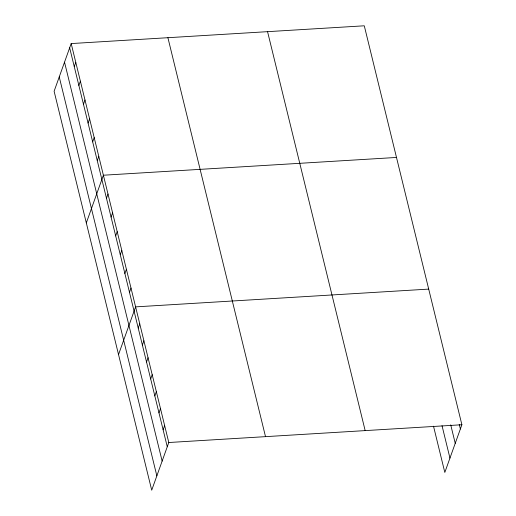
<?xml version="1.0" encoding="UTF-8"?>
<svg xmlns="http://www.w3.org/2000/svg" width="516" height="516" viewBox="0 0 516 516"><rect width="100%" height="100%" fill="white"/><g stroke="black" fill="none" stroke-linecap="round" stroke-linejoin="round"><path stroke-width="0.77" d="M71.182 43.57L54.109 91.255L151.717 490.2L168.79 442.515L71.182 43.57L364.283 25.8L461.891 424.745L444.818 472.43L433.505 426.19M74.259 66.629L75.788 62.378M78.864 85.437L80.386 81.186M83.463 104.245L84.985 99.994M88.068 123.053L89.591 118.796M92.667 141.861L94.189 137.604M97.272 160.669L98.795 156.412M86.32 222.906L103.394 175.221L396.494 157.451M106.47 198.279L107.999 194.029M111.075 217.088L112.598 212.837M115.674 235.896L117.197 231.645M120.28 254.704L121.802 250.447M124.878 273.512L126.401 269.255M129.484 292.32L131.006 288.063M118.532 354.557L135.605 306.872L428.706 289.102M138.23 328.079L139.752 323.829M142.377 345.036L143.899 340.779M146.531 361.987L148.053 357.736M150.678 378.944L152.201 374.693M154.826 395.901L156.348 391.644M158.973 412.858L160.495 408.601M163.121 429.809L164.643 425.558M168.79 442.515L461.891 424.745M459.24 424.371L460.369 428.996M450.713 424.829L455.235 443.328M442.031 425.726L449.952 458.098M267.559 31.663L365.167 430.608M167.906 37.707L265.514 436.646M69.66 47.82L167.268 446.766M64.526 62.159L162.14 461.098M59.243 76.923L156.851 475.868"/></g></svg>
